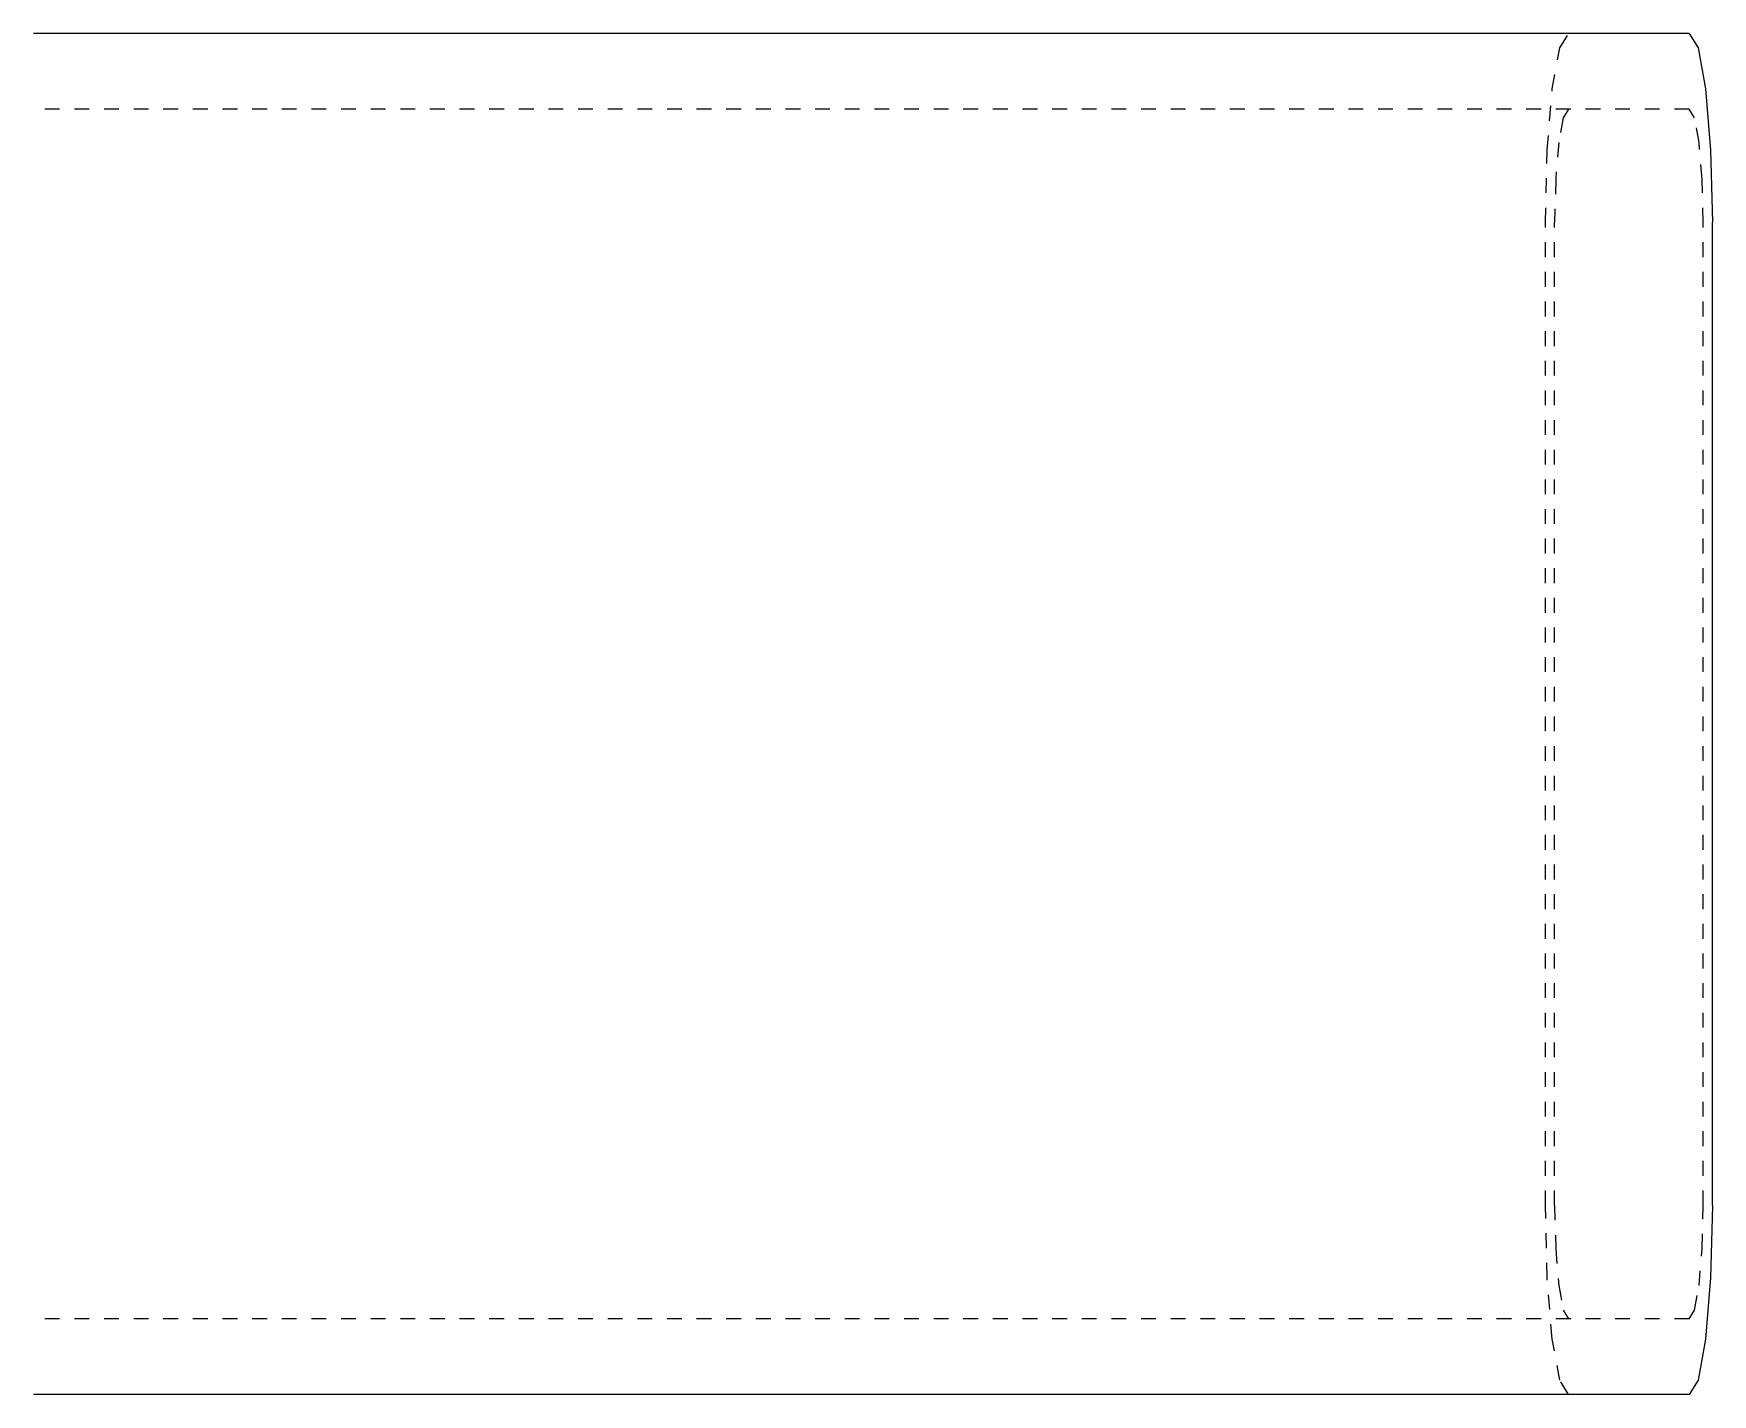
# Model space of a CAD drawing. Header units: millimetres. Extents: x 7 to 17818, y 7 to 366.
# Drawn here: x 17596.2 to 17818.3, y 13.5 to 193.5 of the extents above; entities that cross this region are included whole.
import ezdxf

# ---------------------------------------------------------------- set-up
doc = ezdxf.new("R2010")
doc.units = ezdxf.units.MM
doc.linetypes.add('DXK_LINE_DOT2', pattern=[3.9198, 1.9599, -1.9599])
doc.layers.add('STÅL', color=7, linetype='Continuous')

msp = doc.modelspace()

# ---------------------------------------------------------------- linework, layer by layer
at = {"layer": 'STÅL', "color": 2, "linetype": 'Continuous'}
for p, q in [((17815.27, 193.5), (17596.24, 193.5)), ((17815.27, 193.5), (17816.44, 191.6)), ((17816.44, 191.6), (17817.44, 186.18)), ((17817.44, 186.18), (17818.1, 178.07)), ((17818.1, 178.07), (17818.34, 168.5)), ((17818.34, 38.5), (17818.34, 168.5)), ((17818.34, 38.5), (17818.1, 28.93)), ((17818.1, 28.93), (17817.44, 20.82)), ((17817.44, 20.82), (17816.44, 15.4)), ((17815.27, 13.5), (17596.24, 13.5)), ((17816.44, 15.4), (17815.27, 13.5))]:
    msp.add_line(p, q, dxfattribs=at)
at = {"layer": 'STÅL', "color": 7, "linetype": 'DXK_LINE_DOT2'}
for p, q in [((17798.13, 191.6), (17799.31, 193.5)), ((17797.14, 186.18), (17798.13, 191.6)), ((17796.47, 178.07), (17797.14, 186.18)), ((17815.27, 183.5), (17596.24, 183.5)), ((17798.6, 182.36), (17798, 179.11)), ((17799.31, 183.5), (17798.6, 182.36)), ((17815.97, 182.36), (17815.27, 183.5)), ((17816.57, 179.11), (17815.97, 182.36)), ((17796.24, 168.5), (17796.47, 178.07)), ((17798, 179.11), (17797.61, 174.24)), ((17816.97, 174.24), (17816.57, 179.11)), ((17797.61, 174.24), (17797.46, 168.5)), ((17817.11, 168.5), (17816.97, 174.24)), ((17796.24, 38.5), (17796.24, 168.5)), ((17797.46, 38.5), (17797.46, 168.5)), ((17817.11, 38.5), (17817.11, 168.5)), ((17796.47, 28.93), (17796.24, 38.5)), ((17797.46, 38.5), (17797.61, 32.76)), ((17816.97, 32.76), (17817.11, 38.5)), ((17797.61, 32.76), (17798, 27.89)), ((17816.57, 27.89), (17816.97, 32.76)), ((17797.14, 20.82), (17796.47, 28.93)), ((17798, 27.89), (17798.6, 24.64)), ((17815.97, 24.64), (17816.57, 27.89)), ((17798.6, 24.64), (17799.31, 23.5)), ((17815.27, 23.5), (17815.97, 24.64)), ((17815.27, 23.5), (17596.24, 23.5)), ((17798.13, 15.4), (17797.14, 20.82)), ((17799.31, 13.5), (17798.13, 15.4))]:
    msp.add_line(p, q, dxfattribs=at)

doc.saveas('drawing.dxf')
